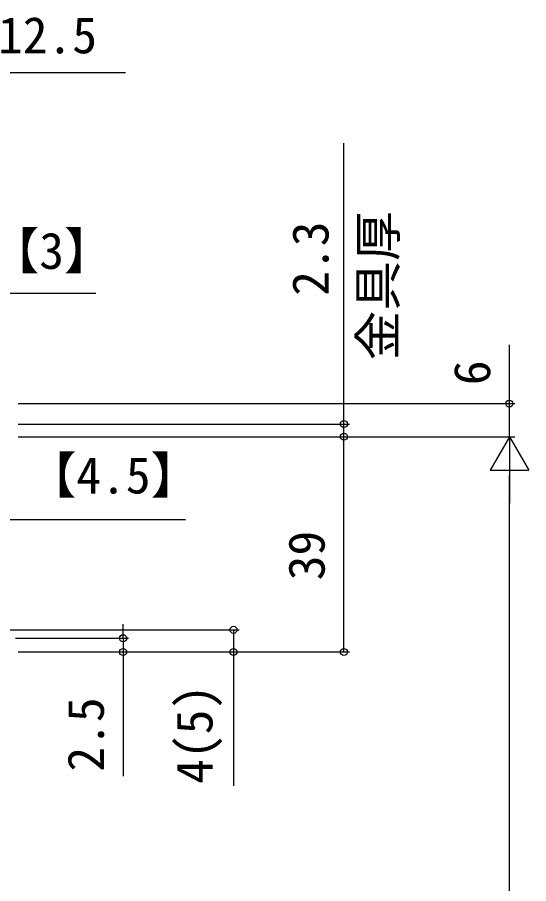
# Model space of a CAD drawing. Units: millimetres, scale not verified. Extents: x -525 to 525, y -808 to 806.
# Drawn here: x -306.7 to -214, y 254.6 to 411.6 of the extents above; entities that cross this region are included whole.
import ezdxf
from ezdxf.enums import TextEntityAlignment as Align

# ---------------------------------------------------------------- set-up
doc = ezdxf.new("R2010")
doc.units = ezdxf.units.MM
doc.header["$LTSCALE"] = 4
doc.layers.add('0-7_YKK_D', color=6, linetype='Continuous')
doc.styles.add('ＭＳ ゴシック', font='')
doc.styles.get('ＭＳ ゴシック').set_extended_font_data('MS Gothic')

msp = doc.modelspace()

# ---------------------------------------------------------------- linework, layer by layer
at = {"layer": '0-7_YKK_D'}
for p, q in [((-306.5, 341.6), (-216.498, 341.6)), ((-306.5, 337.9), (-246.498, 337.9)), ((-306.5, 335.6), (-246.498, 335.6)), ((-306.5, 335.6), (-246.498, 335.6)), ((-306.5, 335.6), (-216.498, 335.6)), ((-291.517, 335.6), (-216.498, 335.6)), ((-247.498, 296.6), (-247.498, 335.6)), ((-217.498, 335.6), (-220.998, 329.538)), ((-217.498, 335.6), (-213.998, 329.538)), ((-217.498, 335.6), (-217.498, 323.476)), ((-220.998, 329.538), (-213.998, 329.538)), ((-217.498, 119.103), (-217.498, 328.6)), ((-287.501, 299.09), (-287.499, 301.64)), ((-335.501, 300.603), (-266.498, 300.603)), ((-307, 299.1), (-286.501, 299.09)), ((-287.501, 299.09), (-287.502, 296.591)), ((-306.501, 296.6), (-286.502, 296.59)), ((-306.501, 296.6), (-246.498, 296.6)), ((-306.5, 296.6), (-266.498, 296.6)), ((-287.502, 296.591), (-287.512, 274.07))]:
    msp.add_line(p, q, dxfattribs=at)
for points in [[(-324.5, 401.6), (-312, 401.6), (-287.05, 401.6)], [(-247.498, 335.6), (-247.498, 337.9), (-247.498, 388.807)], [(-327.5, 361.6), (-324.5, 361.6), (-292.46, 361.6)], [(-217.498, 335.6), (-217.498, 341.6), (-217.498, 352.264)], [(-312, 320.603), (-307.5, 320.603), (-276.228, 320.603)], [(-267.498, 300.603), (-267.498, 296.6), (-267.498, 272.353)]]:
    msp.add_lwpolyline(points, dxfattribs=at)
for centre in [(-217.498, 341.6), (-247.498, 337.9), (-247.498, 335.6), (-247.498, 335.6), (-267.498, 300.603), (-287.501, 299.09), (-287.502, 296.591), (-267.498, 296.6), (-247.498, 296.6)]:
    msp.add_circle(centre, 0.637, dxfattribs=at)

# ---------------------------------------------------------------- texts
at = {"layer": '0-7_YKK_D', "style": 'ＭＳ ゴシック'}
for s, p in [('12.5', (-310.181, 403.1)), ('【3】', (-311.711, 364.027)), ('【4.5】', (-304.984, 323.33))]:
    msp.add_text(s, height=6.598, dxfattribs=at).set_placement(p, align=Align.BOTTOM_LEFT)
for s, rotation, p in [('金具厚', 90, (-236.062, 349.451)), ('2.3', 90, (-248.298, 361.135)), ('6', 90, (-218.998, 344.934)), ('39', 90, (-248.998, 309.58)), ('4(5)', 90, (-269.321, 272.693)), ('2.5', 89.973, (-289.012, 274.906))]:
    msp.add_text(s, height=6.598, rotation=rotation, dxfattribs=at).set_placement(p, align=Align.BOTTOM_LEFT)

doc.saveas('drawing.dxf')
